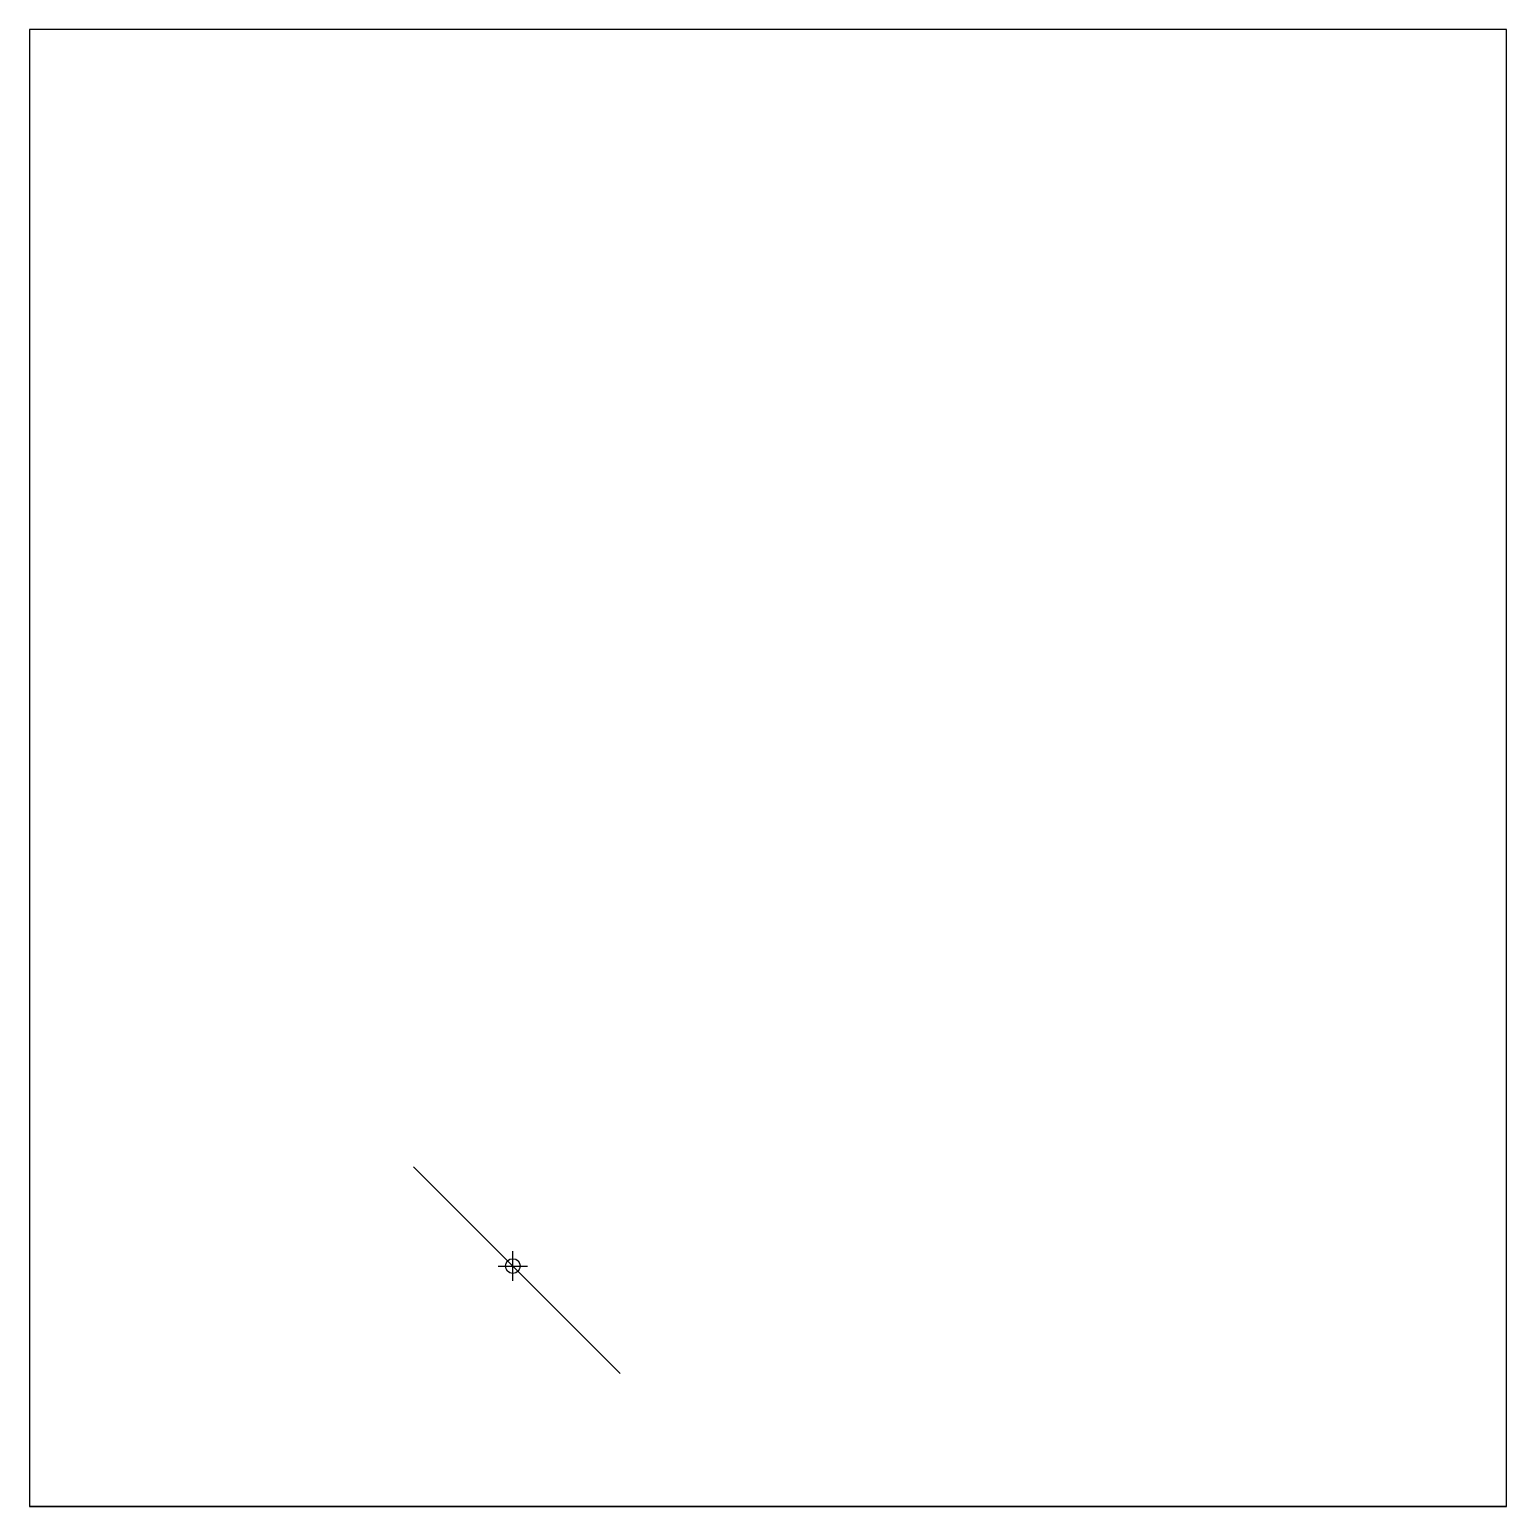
# Model space of a CAD drawing. Header units: millimetres. Extents: x 0 to 100, y 0 to 100.
import ezdxf

# ---------------------------------------------------------------- set-up
doc = ezdxf.new("R2010")
doc.units = ezdxf.units.MM
doc.header["$PDMODE"] = 34

msp = doc.modelspace()

# ---------------------------------------------------------------- linework, layer by layer
at = {"color": 3}
for p, q in [((100, 100), (0, 100)), ((0, 100), (0, 0)), ((100, 0), (100, 100)), ((0, 0), (100, 0))]:
    msp.add_line(p, q, dxfattribs=at)
msp.add_line((40, 9, 37), (26, 23, 4))
at = {"color": 1}
for p, q in [((0, 0), (0, 0, 100)), ((0, 0, 100), (100, 0, 100)), ((100, 0), (0, 0)), ((100, 0, 100), (100, 0))]:
    msp.add_line(p, q, dxfattribs=at)
msp.add_point((32.72, 16.28, 19.85))
msp.add_point((32.72, 16.28, 19.85))
msp.add_point((32.72, 16.28, 19.85))

doc.saveas('drawing.dxf')
